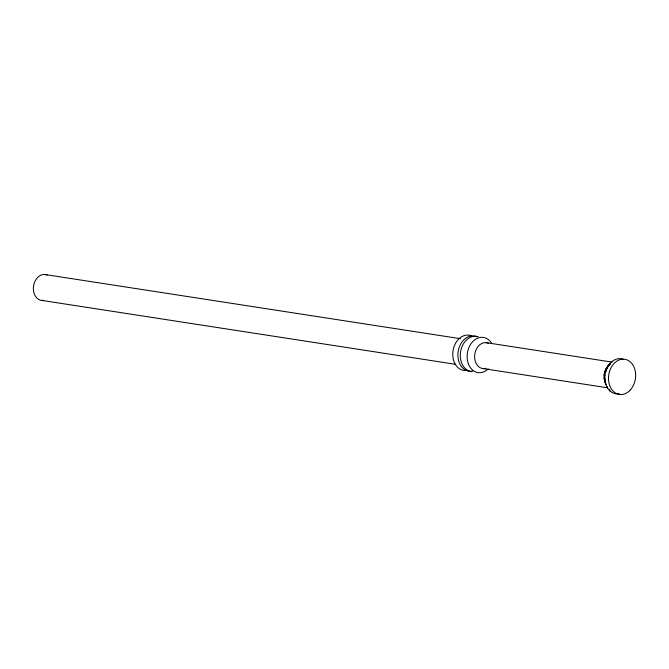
<?xml version="1.0" encoding="UTF-8"?>
<svg xmlns="http://www.w3.org/2000/svg" width="669" height="669" viewBox="0 0 669 669"><rect width="100%" height="100%" fill="white"/><g stroke="black" fill="none" stroke-linecap="round" stroke-linejoin="round"><path stroke-width="1" d="M619.26 393.673C610.989 395.454 604.768 386.573 604.935 379.089L604.057 378.37C603.614 373.001 605.604 367.214 610.128 364.036M604.726 371.646L605.704 371.462C607.469 363.836 615.338 356.151 623.575 359.387M605.813 370.902L604.893 375.451L604.057 374.991M607.586 366.721L605.704 371.462M610.095 363.183L607.176 367.975L606.03 368.577M610.546 363.928L607.878 365.976M44.656 274.466L460.423 338.681M485.886 342.612L612.177 362.121M42.047 300.448L455.748 364.346M483.277 368.602L607.519 387.786M604.057 378.37L605.813 384.416M604.726 381.564L606.03 384.349M609.543 389.299L610.095 391.189M604.935 379.089L605.704 382.71M607.318 386.649L607.586 388.204M604.935 375.25L604.893 380.059M43.786 300.356A13.071 9.901 -81.2 0 1 33.517 286.29A13.071 9.901 -81.2 0 1 47.173 275.059M466.343 370.442A17.804 13.48 -81.2 0 1 453.005 350.815A17.804 13.48 -81.2 0 1 471.545 335.905M485.886 368.31A13.071 9.901 -81.2 0 1 474.681 355.005A13.071 9.901 -81.2 0 1 488.403 343.214M488.278 368.853A17.804 13.48 -81.2 0 1 469.588 366.369A17.804 13.48 -81.2 0 1 472.682 341.667A17.804 13.48 -81.2 0 1 491.514 343.08M472.373 371.094A17.804 13.48 -81.2 0 1 458.064 352.187A17.804 13.48 -81.2 0 1 476.688 336.699M472.122 371.655A17.804 13.48 -81.2 0 1 460.648 351.409A17.804 13.48 -81.2 0 1 478.268 336.758M630.349 389.935A17.804 13.48 -81.2 0 0 627.271 359.964A17.804 13.48 -81.2 0 0 608.589 380.636A17.804 13.48 -81.2 0 0 630.349 389.935"/></g></svg>
